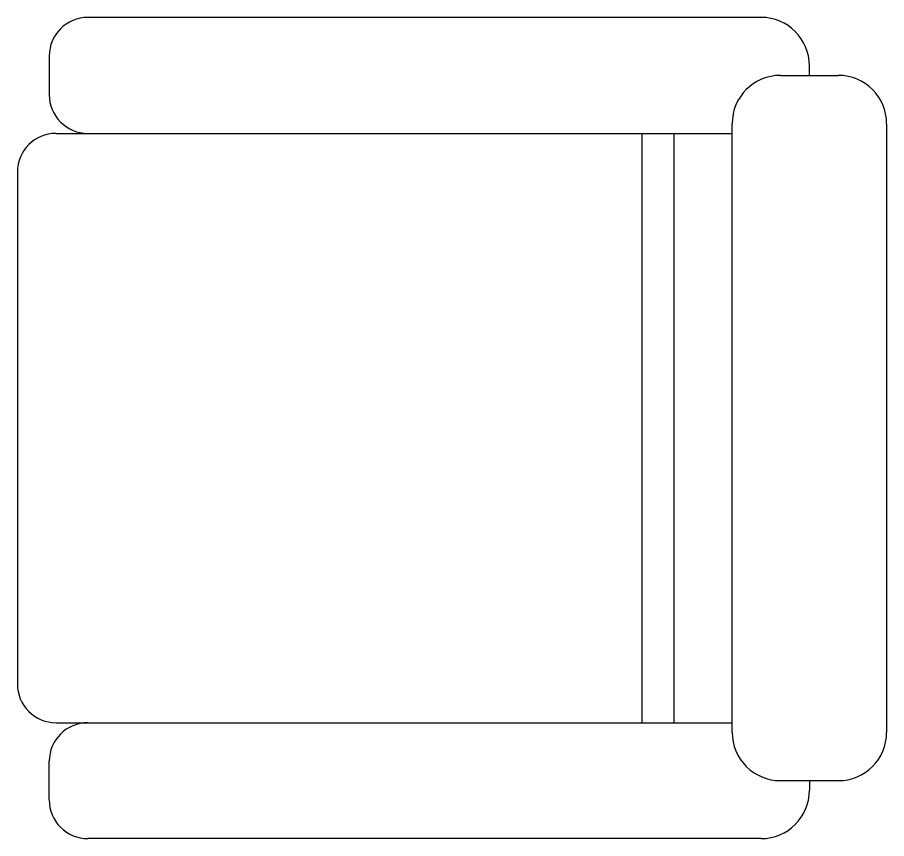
# Model space of a CAD drawing. Header units: inches. Extents: x 327481 to 195042051, y -335014 to 44773228.
# Drawn here: x 371352.28 to 371381.79, y -319182.35 to -319154.48 of the extents above; entities that cross this region are included whole.
import ezdxf

# ---------------------------------------------------------------- set-up
doc = ezdxf.new("R2010")
doc.units = ezdxf.units.IN
doc.header["$MEASUREMENT"] = 0
doc.layers.add('furniture', color=251, linetype='Continuous', lineweight=13)
doc.layers.add('wood', color=26, linetype='Continuous')

# ---------------------------------------------------------------- blocks, each defined once
blk = doc.blocks.new('A$C38B70996')
at = {"layer": 'wood'}
for p, q in [((0.11, 0.9), (0.74, 0.9)), ((0.06, 0.79005), (0.06, 0.85)), ((0.79, 0.79005), (0.79, 0.85)), ((0.06, 0.82002), (0.05, 0.82002)), ((0.79, 0.82002), (0.8, 0.82002)), ((0, 0.77002), (0, 0.073)), ((0.85, 0.77002), (0.85, 0.073)), ((0.74, 0.74005), (0.11, 0.74005)), ((0.12, 0.04), (0.12, 0.74005)), ((0.73, 0.04), (0.73, 0.74005)), ((0.73, 0.68), (0.12, 0.68)), ((0.73, 0.647), (0.12, 0.647)), ((0.04, 0.033), (0.08, 0.033)), ((0.81, 0.033), (0.77, 0.033)), ((0.16, 0), (0.69, 0))]:
    blk.add_line(p, q, dxfattribs=at)
for centre, radius, start, end in [((0.11, 0.85), 0.05, 90, 180), ((0.74, 0.85), 0.05, 0, 90), ((0.05, 0.77002), 0.05, 90, 180), ((0.8, 0.77002), 0.05, 360, 90), ((0.11, 0.79005), 0.05, 180, 270), ((0.74, 0.79005), 0.05, 270, 0), ((0.04, 0.073), 0.04, 180, 270), ((0.08, 0.073), 0.04, 270, 0), ((0.77, 0.073), 0.04, 180, 270), ((0.81, 0.073), 0.04, 270, 360), ((0.16, 0.04), 0.04, 180, 270), ((0.69, 0.04), 0.04, 270, 360)]:
    blk.add_arc(centre, radius, start, end, dxfattribs=at)

msp = doc.modelspace()

# ---------------------------------------------------------------- block references
at = {"layer": 'furniture', "xscale": 32.78688524590164, "yscale": 32.78688524590164, "zscale": 32.78688524590164, "rotation": 270}
msp.add_blockref('A$C38B70996', (371352.284, -319154.48), dxfattribs=at)

doc.saveas('drawing.dxf')
